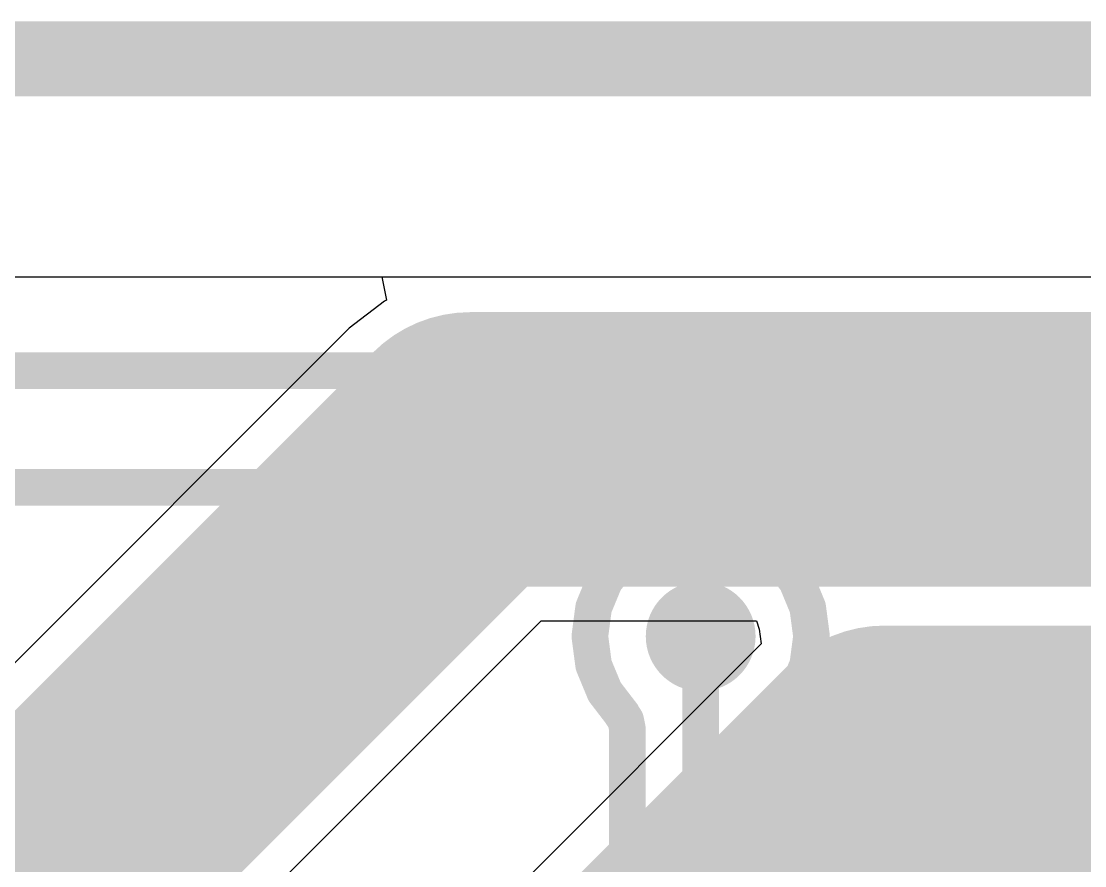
# Model space of a CAD drawing. Header units: inches. Extents: x 0 to 12.4, y -0.6 to 2.2.
# Drawn here: x 0.6718 to 0.9006, y 1.7919 to 1.9735 of the extents above; entities that cross this region are included whole.
import ezdxf

# ---------------------------------------------------------------- set-up
doc = ezdxf.new("R2010")
doc.units = ezdxf.units.IN
doc.header["$MEASUREMENT"] = 0
for name, color, linetype in [('Board_Outline', 216, 'Continuous'), ('Bottom Layer', 5, 'Continuous'), ('Dimension', 6, 'Continuous'), ('Top Layer', 1, 'Continuous')]:
    doc.layers.add(name, color=color, linetype=linetype)

msp = doc.modelspace()

# ---------------------------------------------------------------- hatches: boundary and pattern name
at = {"layer": 'Dimension'}
h = msp.add_hatch(color=6, dxfattribs=at)
edge = h.paths.add_edge_path()
edge.add_arc((0.8180061, 1.8412171), 0.011811, 0, 360)
h = msp.add_hatch(color=6, dxfattribs=at)
edge = h.paths.add_edge_path()
edge.add_arc((0.8180061, 1.8412171), 0.011811, 0, 360)

# ---------------------------------------------------------------- linework, layer by layer
at = {"layer": 'Board_Outline', "const_width": 0.01}
msp.add_lwpolyline([(0, 1.9685039), (2.5590551, 1.9685039)], dxfattribs=at)
at = {"layer": 'Bottom Layer'}
for p, q in [((0.5327277, 1.9185037), (0.7494406, 1.9185038)), ((0.7494406, 1.9185038), (0.7504351, 1.9135037)), ((0.7499923, 1.9133203), (0.7423619, 1.9074653)), ((0.7504351, 1.9135037), (0.7499923, 1.9133203)), ((0.7423619, 1.9074653), (0.6084995, 1.7736029)), ((0.6713939, 1.7322905), (0.7836743, 1.8445709)), ((0.7836743, 1.8445709), (0.8299945, 1.8445709)), ((0.8299945, 1.8445709), (0.8306173, 1.8427361)), ((0.8306173, 1.8427361), (0.8310478, 1.8395709)), ((0.8310478, 1.8395709), (0.7719483, 1.7804714))]:
    msp.add_line(p, q, dxfattribs=at)
at = {"layer": 'Bottom Layer', "const_width": 0.0590551}
for points in [[(0.6345512, 1.7475512), (0.7684136, 1.8814136)], [(0.7684136, 1.8814136), (2.2225866, 1.8814136)], [(0.798, 1.7544197), (0.8575803, 1.814)], [(0.8575803, 1.814), (1.304, 1.814)]]:
    msp.add_lwpolyline(points, dxfattribs=at)
at = {"layer": 'Bottom Layer', "const_width": 0.0295275}
for points in [[(0.7536498, 1.8814136, 1), (0.7831774, 1.8814136, 1)], [(0.7536498, 1.8814136, 1), (0.7831774, 1.8814136, 1)], [(0.8428165, 1.814, 1), (0.8723441, 1.814, 1)], [(0.8428165, 1.814, 1), (0.8723441, 1.814, 1)]]:
    msp.add_lwpolyline(points, format="xyb", close=True, dxfattribs=at)
at = {"layer": 'Dimension', "const_width": 0.007874}
for points in [[(0.5442633, 1.9612761), (2.4705596, 1.9612761)], [(0.5399922, 1.8983559), (1.5109194, 1.8983559)], [(0.5399922, 1.8983559), (1.5109194, 1.8983559)], [(0.5399183, 1.8732317), (1.5109195, 1.8732317)], [(0.5399183, 1.8732317), (1.5109195, 1.8732317)], [(0.8063787, 1.8619906), (0.8115387, 1.8641279)], [(0.8115387, 1.8641279), (0.8115389, 1.864128)], [(0.8115389, 1.864128), (0.8118343, 1.8642503)], [(0.8118343, 1.8642503), (0.8121513, 1.864292)], [(0.8121513, 1.864292), (0.8121516, 1.8642921)], [(0.8121516, 1.8642921), (0.8176888, 1.8650211)], [(0.8176888, 1.8650211), (0.8180061, 1.8650628)], [(0.8180061, 1.8650628), (0.8183233, 1.8650211)], [(0.8183233, 1.8650211), (0.8238605, 1.8642921)], [(0.8238605, 1.8642921), (0.8238607, 1.8642921)], [(0.8238607, 1.8642921), (0.8241778, 1.8642503)], [(0.8241778, 1.8642503), (0.8244733, 1.8641279)], [(0.8244733, 1.8641279), (0.8244734, 1.8641279)], [(0.8244734, 1.8641279), (0.8296333, 1.8619906)], [(0.8013983, 1.8582733), (0.8058293, 1.8616733)], [(0.8058293, 1.8616733), (0.8058294, 1.8616735)], [(0.8058294, 1.8616735), (0.8060832, 1.8618681)], [(0.8060832, 1.8618681), (0.8063786, 1.8619905)], [(0.8063786, 1.8619905), (0.8063787, 1.8619906)], [(0.8296333, 1.8619906), (0.8299289, 1.8618681)], [(0.8299289, 1.8618681), (0.8348676, 1.8580786)], [(0.7975498, 1.8533938), (0.8009498, 1.8578248)], [(0.8009498, 1.8578248), (0.8009499, 1.857825)], [(0.8009499, 1.857825), (0.8011446, 1.8580786)], [(0.8011446, 1.8580786), (0.8013982, 1.8582732)], [(0.8013982, 1.8582732), (0.8013983, 1.8582733)], [(0.8348676, 1.8580786), (0.8386571, 1.85314)], [(0.7950953, 1.8476845), (0.7972326, 1.8528444)], [(0.7972326, 1.8528446), (0.797355, 1.85314)], [(0.7972326, 1.8528444), (0.7972326, 1.8528446)], [(0.797355, 1.85314), (0.7975497, 1.8533937)], [(0.7975497, 1.8533937), (0.7975498, 1.8533938)], [(0.8386571, 1.85314), (0.8410393, 1.8473888)], [(0.7942794, 1.8421218), (0.794931, 1.8470715)], [(0.794931, 1.8470715), (0.7949311, 1.8470719)], [(0.7949311, 1.8470719), (0.7949728, 1.8473888)], [(0.7949728, 1.8473888), (0.7950952, 1.8476843)], [(0.7950952, 1.8476843), (0.7950953, 1.8476845)], [(0.8410393, 1.8473888), (0.8418518, 1.8412171)], [(0.7941603, 1.8412171), (0.7942794, 1.8421218)], [(0.7941603, 1.8412171), (0.7942021, 1.8408998)], [(0.7942021, 1.8408998), (0.794931, 1.8353627)], [(0.8180061, 1.6345242), (0.8180061, 1.8412171)], [(0.8410393, 1.8350454), (0.8418518, 1.8412171)], [(0.794931, 1.8353627), (0.7949311, 1.8353624)], [(0.7949311, 1.8353624), (0.7949728, 1.8350454)], [(0.7949728, 1.8350454), (0.7950952, 1.8347498)], [(0.7950952, 1.8347498), (0.7950953, 1.8347497)], [(0.7950953, 1.8347497), (0.7971354, 1.8298244)], [(0.8386571, 1.8292942), (0.8410393, 1.8350454)], [(0.7971354, 1.8298244), (0.797355, 1.8292942)], [(0.797355, 1.8292942), (0.7975498, 1.8290404)], [(0.7975498, 1.8290404), (0.8011446, 1.8243556)], [(0.835706, 1.8254483), (0.8386571, 1.8292942)], [(0.8010969, 1.8243191), (0.8011446, 1.8243556)], [(0.8010969, 1.8243191), (0.8018667, 1.823167)], [(0.8341454, 1.823167), (0.8349152, 1.8243191)], [(0.8348676, 1.8243556), (0.835706, 1.8254483)], [(0.8348676, 1.8243556), (0.8349152, 1.8243191)], [(0.8018667, 1.823167), (0.8022383, 1.8212987)], [(0.8337738, 1.8212987), (0.8341454, 1.823167)], [(0.8022383, 1.6370215), (0.8022383, 1.8212987)], [(0.8337738, 1.802487), (0.8337738, 1.8212987)], [(0.8631471, 1.8171665), (0.8638916, 1.8173452)], [(0.8638916, 1.8173452), (0.8643559, 1.817496)], [(0.8643559, 1.817496), (0.864356, 1.8174961)], [(0.864356, 1.8174961), (0.8647213, 1.8176147)], [(0.8647213, 1.8176147), (0.869716, 1.8176147)], [(0.869716, 1.8176147), (1.0347994, 1.8176147)], [(0.8581775, 1.8149369), (0.8586124, 1.8151584)], [(0.8586124, 1.8151584), (0.8592652, 1.8155585)], [(0.8592652, 1.8155585), (0.8596599, 1.8158453)], [(0.8596599, 1.8158453), (0.8596603, 1.8158456)], [(0.8596603, 1.8158456), (0.859971, 1.8160713)], [(0.859971, 1.8160713), (0.8603362, 1.81619)], [(0.8603362, 1.81619), (0.8603366, 1.8161901)], [(0.8603366, 1.8161901), (0.8608008, 1.8163409)], [(0.8608008, 1.8163409), (0.8615082, 1.8166339)], [(0.8615082, 1.8166339), (0.8619431, 1.8168556)], [(0.8619431, 1.8168556), (0.8619434, 1.8168557)], [(0.8619434, 1.8168557), (0.8622854, 1.8170299)], [(0.8622854, 1.8170299), (0.8631471, 1.8171665)], [(0.8421077, 1.799035), (0.8569467, 1.8138739)], [(0.8569466, 1.8138739), (0.8569467, 1.813874)], [(0.8569466, 1.8138739), (0.8569467, 1.8138739)], [(0.8569467, 1.8138741), (0.8575633, 1.8144906)], [(0.8569467, 1.813874), (0.8569467, 1.8138741)], [(0.8575633, 1.8144906), (0.8575634, 1.8144907)], [(0.8575634, 1.8144907), (0.8578351, 1.8147624)], [(0.8578351, 1.8147624), (0.8581772, 1.8149367)], [(0.8581772, 1.8149367), (0.8581775, 1.8149369)], [(0.8337738, 1.802487), (0.8343059, 1.8002706)], [(0.8376911, 1.7723195), (0.8672187, 1.801847)], [(0.8672187, 1.801847), (1.0827698, 1.801847)], [(0.8343059, 1.8002706), (0.8357862, 1.7985374)], [(0.8401642, 1.797844), (0.8421077, 1.799035)], [(0.8357862, 1.7985374), (0.837892, 1.7976652)], [(0.837892, 1.7976652), (0.8401642, 1.797844)]]:
    msp.add_lwpolyline(points, dxfattribs=at)
at = {"layer": 'Dimension', "const_width": 0.003937}
for points in [[(0.8095702, 1.8641279, 1), (0.8135072, 1.8641279, 1)], [(0.8095702, 1.8641279, 1), (0.8135072, 1.8641279, 1)], [(0.8095704, 1.864128, 1), (0.8135074, 1.864128, 1)], [(0.8095704, 1.864128, 1), (0.8135074, 1.864128, 1)], [(0.8098658, 1.8642503, 1), (0.8138028, 1.8642503, 1)], [(0.8098658, 1.8642503, 1), (0.8138028, 1.8642503, 1)], [(0.8101828, 1.864292, 1), (0.8141198, 1.864292, 1)], [(0.8101828, 1.864292, 1), (0.8141198, 1.864292, 1)], [(0.8101831, 1.8642921, 1), (0.8141201, 1.8642921, 1)], [(0.8101831, 1.8642921, 1), (0.8141201, 1.8642921, 1)], [(0.8157203, 1.8650211, 1), (0.8196573, 1.8650211, 1)], [(0.8157203, 1.8650211, 1), (0.8196573, 1.8650211, 1)], [(0.8160376, 1.8650628, 1), (0.8199746, 1.8650628, 1)], [(0.8160376, 1.8650628, 1), (0.8199746, 1.8650628, 1)], [(0.8163548, 1.8650211, 1), (0.8202918, 1.8650211, 1)], [(0.8163548, 1.8650211, 1), (0.8202918, 1.8650211, 1)], [(0.821892, 1.8642921, 1), (0.825829, 1.8642921, 1)], [(0.821892, 1.8642921, 1), (0.825829, 1.8642921, 1)], [(0.8218922, 1.8642921, 1), (0.8258292, 1.8642921, 1)], [(0.8218922, 1.8642921, 1), (0.8258292, 1.8642921, 1)], [(0.8222093, 1.8642503, 1), (0.8261463, 1.8642503, 1)], [(0.8222093, 1.8642503, 1), (0.8261463, 1.8642503, 1)], [(0.8225048, 1.8641279, 1), (0.8264418, 1.8641279, 1)], [(0.8225048, 1.8641279, 1), (0.8264418, 1.8641279, 1)], [(0.8225049, 1.8641279, 1), (0.8264419, 1.8641279, 1)], [(0.8225049, 1.8641279, 1), (0.8264419, 1.8641279, 1)], [(0.8038608, 1.8616733, 1), (0.8077978, 1.8616733, 1)], [(0.8038608, 1.8616733, 1), (0.8077978, 1.8616733, 1)], [(0.8038609, 1.8616735, 1), (0.8077979, 1.8616735, 1)], [(0.8038609, 1.8616735, 1), (0.8077979, 1.8616735, 1)], [(0.8041147, 1.8618681, 1), (0.8080517, 1.8618681, 1)], [(0.8041147, 1.8618681, 1), (0.8080517, 1.8618681, 1)], [(0.8044101, 1.8619905, 1), (0.8083471, 1.8619905, 1)], [(0.8044101, 1.8619905, 1), (0.8083471, 1.8619905, 1)], [(0.8044102, 1.8619906, 1), (0.8083472, 1.8619906, 1)], [(0.8044102, 1.8619906, 1), (0.8083472, 1.8619906, 1)], [(0.8276648, 1.8619906, 1), (0.8316018, 1.8619906, 1)], [(0.8276648, 1.8619906, 1), (0.8316018, 1.8619906, 1)], [(0.8279604, 1.8618681, 1), (0.8318974, 1.8618681, 1)], [(0.8279604, 1.8618681, 1), (0.8318974, 1.8618681, 1)], [(0.7989813, 1.8578248, 1), (0.8029183, 1.8578248, 1)], [(0.7989813, 1.8578248, 1), (0.8029183, 1.8578248, 1)], [(0.7989814, 1.857825, 1), (0.8029184, 1.857825, 1)], [(0.7989814, 1.857825, 1), (0.8029184, 1.857825, 1)], [(0.7991761, 1.8580786, 1), (0.8031131, 1.8580786, 1)], [(0.7991761, 1.8580786, 1), (0.8031131, 1.8580786, 1)], [(0.7994297, 1.8582732, 1), (0.8033667, 1.8582732, 1)], [(0.7994297, 1.8582732, 1), (0.8033667, 1.8582732, 1)], [(0.7994298, 1.8582733, 1), (0.8033668, 1.8582733, 1)], [(0.7994298, 1.8582733, 1), (0.8033668, 1.8582733, 1)], [(0.8328991, 1.8580786, 1), (0.8368361, 1.8580786, 1)], [(0.8328991, 1.8580786, 1), (0.8368361, 1.8580786, 1)], [(0.7952641, 1.8528446, 1), (0.7992011, 1.8528446, 1)], [(0.7952641, 1.8528446, 1), (0.7992011, 1.8528446, 1)], [(0.7952641, 1.8528444, 1), (0.7992011, 1.8528444, 1)], [(0.7952641, 1.8528444, 1), (0.7992011, 1.8528444, 1)], [(0.7953865, 1.85314, 1), (0.7993235, 1.85314, 1)], [(0.7953865, 1.85314, 1), (0.7993235, 1.85314, 1)], [(0.7955812, 1.8533937, 1), (0.7995182, 1.8533937, 1)], [(0.7955812, 1.8533937, 1), (0.7995182, 1.8533937, 1)], [(0.7955813, 1.8533938, 1), (0.7995183, 1.8533938, 1)], [(0.7955813, 1.8533938, 1), (0.7995183, 1.8533938, 1)], [(0.8366886, 1.85314, 1), (0.8406256, 1.85314, 1)], [(0.8366886, 1.85314, 1), (0.8406256, 1.85314, 1)], [(0.7929625, 1.8470715, 1), (0.7968995, 1.8470715, 1)], [(0.7929625, 1.8470715, 1), (0.7968995, 1.8470715, 1)], [(0.7929626, 1.8470719, 1), (0.7968996, 1.8470719, 1)], [(0.7929626, 1.8470719, 1), (0.7968996, 1.8470719, 1)], [(0.7930043, 1.8473888, 1), (0.7969413, 1.8473888, 1)], [(0.7930043, 1.8473888, 1), (0.7969413, 1.8473888, 1)], [(0.7931267, 1.8476843, 1), (0.7970637, 1.8476843, 1)], [(0.7931267, 1.8476843, 1), (0.7970637, 1.8476843, 1)], [(0.7931268, 1.8476845, 1), (0.7970638, 1.8476845, 1)], [(0.7931268, 1.8476845, 1), (0.7970638, 1.8476845, 1)], [(0.8390708, 1.8473888, 1), (0.8430078, 1.8473888, 1)], [(0.8390708, 1.8473888, 1), (0.8430078, 1.8473888, 1)], [(0.7921918, 1.8412171, 1), (0.7961288, 1.8412171, 1)], [(0.7921918, 1.8412171, 1), (0.7961288, 1.8412171, 1)], [(0.7922336, 1.8408998, 1), (0.7961706, 1.8408998, 1)], [(0.7922336, 1.8408998, 1), (0.7961706, 1.8408998, 1)], [(0.7923109, 1.8421218, 1), (0.7962479, 1.8421218, 1)], [(0.7923109, 1.8421218, 1), (0.7962479, 1.8421218, 1)], [(0.8160376, 1.8412171, 1), (0.8199746, 1.8412171, 1)], [(0.8398833, 1.8412171, 1), (0.8438203, 1.8412171, 1)], [(0.8398833, 1.8412171, 1), (0.8438203, 1.8412171, 1)], [(0.7929625, 1.8353627, 1), (0.7968995, 1.8353627, 1)], [(0.7929625, 1.8353627, 1), (0.7968995, 1.8353627, 1)], [(0.7929626, 1.8353624, 1), (0.7968996, 1.8353624, 1)], [(0.7929626, 1.8353624, 1), (0.7968996, 1.8353624, 1)], [(0.7930043, 1.8350454, 1), (0.7969413, 1.8350454, 1)], [(0.7930043, 1.8350454, 1), (0.7969413, 1.8350454, 1)], [(0.7931267, 1.8347498, 1), (0.7970637, 1.8347498, 1)], [(0.7931267, 1.8347498, 1), (0.7970637, 1.8347498, 1)], [(0.7931268, 1.8347497, 1), (0.7970638, 1.8347497, 1)], [(0.7931268, 1.8347497, 1), (0.7970638, 1.8347497, 1)], [(0.8390708, 1.8350454, 1), (0.8430078, 1.8350454, 1)], [(0.8390708, 1.8350454, 1), (0.8430078, 1.8350454, 1)], [(0.7951669, 1.8298244, 1), (0.7991039, 1.8298244, 1)], [(0.7951669, 1.8298244, 1), (0.7991039, 1.8298244, 1)], [(0.7953865, 1.8292942, 1), (0.7993235, 1.8292942, 1)], [(0.7953865, 1.8292942, 1), (0.7993235, 1.8292942, 1)], [(0.7955813, 1.8290404, 1), (0.7995183, 1.8290404, 1)], [(0.7955813, 1.8290404, 1), (0.7995183, 1.8290404, 1)], [(0.8366886, 1.8292942, 1), (0.8406256, 1.8292942, 1)], [(0.8366886, 1.8292942, 1), (0.8406256, 1.8292942, 1)], [(0.7991284, 1.8243191, 1), (0.8030654, 1.8243191, 1)], [(0.7991284, 1.8243191, 1), (0.8030654, 1.8243191, 1)], [(0.7991761, 1.8243556, 1), (0.8031131, 1.8243556, 1)], [(0.7991761, 1.8243556, 1), (0.8031131, 1.8243556, 1)], [(0.8328991, 1.8243556, 1), (0.8368361, 1.8243556, 1)], [(0.8328991, 1.8243556, 1), (0.8368361, 1.8243556, 1)], [(0.8329467, 1.8243191, 1), (0.8368837, 1.8243191, 1)], [(0.8329467, 1.8243191, 1), (0.8368837, 1.8243191, 1)], [(0.8337375, 1.8254483, 1), (0.8376745, 1.8254483, 1)], [(0.8337375, 1.8254483, 1), (0.8376745, 1.8254483, 1)], [(0.7998982, 1.823167, 1), (0.8038352, 1.823167, 1)], [(0.7998982, 1.823167, 1), (0.8038352, 1.823167, 1)], [(0.8321769, 1.823167, 1), (0.8361139, 1.823167, 1)], [(0.8321769, 1.823167, 1), (0.8361139, 1.823167, 1)], [(0.8002698, 1.8212987, 1), (0.8042068, 1.8212987, 1)], [(0.8002698, 1.8212987, 1), (0.8042068, 1.8212987, 1)], [(0.8318053, 1.8212987, 1), (0.8357423, 1.8212987, 1)], [(0.8318053, 1.8212987, 1), (0.8357423, 1.8212987, 1)], [(0.8619231, 1.8173452, 1), (0.8658601, 1.8173452, 1)], [(0.8619231, 1.8173452, 1), (0.8658601, 1.8173452, 1)], [(0.8623874, 1.817496, 1), (0.8663244, 1.817496, 1)], [(0.8623874, 1.817496, 1), (0.8663244, 1.817496, 1)], [(0.8623875, 1.8174961, 1), (0.8663245, 1.8174961, 1)], [(0.8623875, 1.8174961, 1), (0.8663245, 1.8174961, 1)], [(0.8627528, 1.8176147, 1), (0.8666898, 1.8176147, 1)], [(0.8627528, 1.8176147, 1), (0.8666898, 1.8176147, 1)], [(0.8677475, 1.8176147, 1), (0.8716845, 1.8176147, 1)], [(0.8677475, 1.8176147, 1), (0.8716845, 1.8176147, 1)], [(0.8566439, 1.8151584, 1), (0.8605809, 1.8151584, 1)], [(0.8566439, 1.8151584, 1), (0.8605809, 1.8151584, 1)], [(0.8572967, 1.8155585, 1), (0.8612337, 1.8155585, 1)], [(0.8572967, 1.8155585, 1), (0.8612337, 1.8155585, 1)], [(0.8576914, 1.8158453, 1), (0.8616284, 1.8158453, 1)], [(0.8576914, 1.8158453, 1), (0.8616284, 1.8158453, 1)], [(0.8576918, 1.8158456, 1), (0.8616288, 1.8158456, 1)], [(0.8576918, 1.8158456, 1), (0.8616288, 1.8158456, 1)], [(0.8580025, 1.8160713, 1), (0.8619395, 1.8160713, 1)], [(0.8580025, 1.8160713, 1), (0.8619395, 1.8160713, 1)], [(0.8583677, 1.81619, 1), (0.8623047, 1.81619, 1)], [(0.8583677, 1.81619, 1), (0.8623047, 1.81619, 1)], [(0.8583681, 1.8161901, 1), (0.8623051, 1.8161901, 1)], [(0.8583681, 1.8161901, 1), (0.8623051, 1.8161901, 1)], [(0.8588323, 1.8163409, 1), (0.8627693, 1.8163409, 1)], [(0.8588323, 1.8163409, 1), (0.8627693, 1.8163409, 1)], [(0.8595397, 1.8166339, 1), (0.8634767, 1.8166339, 1)], [(0.8595397, 1.8166339, 1), (0.8634767, 1.8166339, 1)], [(0.8599746, 1.8168556, 1), (0.8639116, 1.8168556, 1)], [(0.8599746, 1.8168556, 1), (0.8639116, 1.8168556, 1)], [(0.8599749, 1.8168557, 1), (0.8639119, 1.8168557, 1)], [(0.8599749, 1.8168557, 1), (0.8639119, 1.8168557, 1)], [(0.8603169, 1.8170299, 1), (0.8642539, 1.8170299, 1)], [(0.8603169, 1.8170299, 1), (0.8642539, 1.8170299, 1)], [(0.8611786, 1.8171665, 1), (0.8651156, 1.8171665, 1)], [(0.8611786, 1.8171665, 1), (0.8651156, 1.8171665, 1)], [(0.8549781, 1.8138739, 1), (0.8589151, 1.8138739, 1)], [(0.8549781, 1.8138739, 1), (0.8589151, 1.8138739, 1)], [(0.8549782, 1.8138741, 1), (0.8589152, 1.8138741, 1)], [(0.8549782, 1.8138741, 1), (0.8589152, 1.8138741, 1)], [(0.8549782, 1.813874, 1), (0.8589152, 1.813874, 1)], [(0.8549782, 1.813874, 1), (0.8589152, 1.813874, 1)], [(0.8549782, 1.8138739, 1), (0.8589152, 1.8138739, 1)], [(0.8549782, 1.8138739, 1), (0.8589152, 1.8138739, 1)], [(0.8555948, 1.8144906, 1), (0.8595318, 1.8144906, 1)], [(0.8555948, 1.8144906, 1), (0.8595318, 1.8144906, 1)], [(0.8555949, 1.8144907, 1), (0.8595319, 1.8144907, 1)], [(0.8555949, 1.8144907, 1), (0.8595319, 1.8144907, 1)], [(0.8558666, 1.8147624, 1), (0.8598036, 1.8147624, 1)], [(0.8558666, 1.8147624, 1), (0.8598036, 1.8147624, 1)], [(0.8562087, 1.8149367, 1), (0.8601457, 1.8149367, 1)], [(0.8562087, 1.8149367, 1), (0.8601457, 1.8149367, 1)], [(0.856209, 1.8149369, 1), (0.860146, 1.8149369, 1)], [(0.856209, 1.8149369, 1), (0.860146, 1.8149369, 1)], [(0.8318053, 1.802487, 1), (0.8357423, 1.802487, 1)], [(0.8318053, 1.802487, 1), (0.8357423, 1.802487, 1)], [(0.8652502, 1.801847, 1), (0.8691872, 1.801847, 1)], [(0.8652502, 1.801847, 1), (0.8691872, 1.801847, 1)], [(0.8323374, 1.8002706, 1), (0.8362744, 1.8002706, 1)], [(0.8323374, 1.8002706, 1), (0.8362744, 1.8002706, 1)], [(0.8401392, 1.799035, 1), (0.8440762, 1.799035, 1)], [(0.8401392, 1.799035, 1), (0.8440762, 1.799035, 1)], [(0.8338177, 1.7985374, 1), (0.8377547, 1.7985374, 1)], [(0.8338177, 1.7985374, 1), (0.8377547, 1.7985374, 1)], [(0.8359235, 1.7976652, 1), (0.8398605, 1.7976652, 1)], [(0.8359235, 1.7976652, 1), (0.8398605, 1.7976652, 1)], [(0.8381957, 1.797844, 1), (0.8421327, 1.797844, 1)], [(0.8381957, 1.797844, 1), (0.8421327, 1.797844, 1)]]:
    msp.add_lwpolyline(points, format="xyb", close=True, dxfattribs=at)
at = {"layer": 'Top Layer'}
msp.add_line((0.533991, 1.9185037), (1.523, 1.9185038), dxfattribs=at)

doc.saveas('drawing.dxf')
